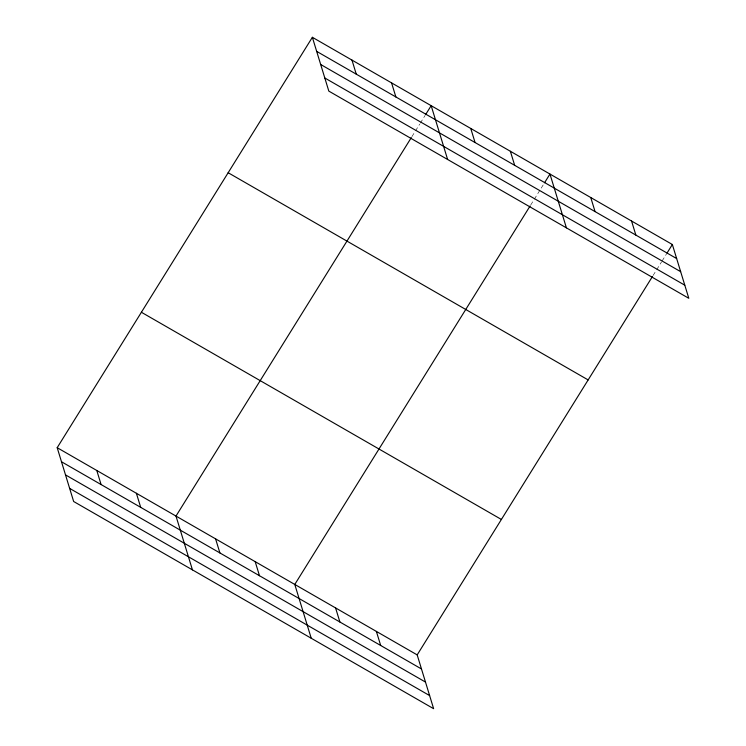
<?xml version="1.0" encoding="UTF-8"?>
<svg xmlns="http://www.w3.org/2000/svg" width="746" height="746" viewBox="0 0 746 746"><rect width="100%" height="100%" fill="white"/><g stroke="black" fill="none" stroke-linecap="round" stroke-linejoin="round"><path stroke-width="0.56" stroke-dasharray="3.73 2.8" d="M411.923 136.63L414.925 131.79M415.531 130.83L419.737 124.06M420.343 123.09L425.155 115.35M530.714 205.01L533.716 200.17M534.322 199.201L543.946 183.721M653.104 275.451L656.116 270.621M656.713 269.651L661.525 261.911M662.131 260.941L666.337 254.172"/><path stroke-width="1.12" d="M57.19 447.693L417.182 654.895L433.631 708.7L73.649 501.498L57.19 447.693L312.369 37.3L672.351 244.501L688.81 298.307L328.818 91.105L312.369 37.3M411.316 137.6L175.991 516.064L192.44 569.879M425.752 114.38L431.169 105.671L447.619 159.485M530.108 205.971L294.782 584.444L311.231 638.25M544.552 182.761L549.961 174.051L566.41 227.856M417.182 654.895L652.508 276.421M666.943 253.202L672.351 244.501M316.677 51.371L676.659 258.573M320.687 64.492L680.669 271.684M324.818 77.994L684.8 285.196M228.164 172.727L588.146 379.928M141.404 312.266L501.387 519.458M61.498 461.765L421.481 668.966M65.508 474.885L425.49 682.077M69.639 488.388L429.621 695.589M631.554 221.012L635.862 235.093M590.757 197.531L595.066 211.612M510.367 151.261L514.665 165.332M470.763 128.471L475.071 142.542M391.566 82.881L395.874 96.961M351.972 60.09L356.271 74.171M376.376 631.405L380.684 645.486M335.579 607.925L339.887 622.005M255.188 561.654L259.487 575.726M215.585 538.864L219.893 552.935M136.387 493.274L140.696 507.355M96.793 470.484L101.092 484.564"/></g></svg>
